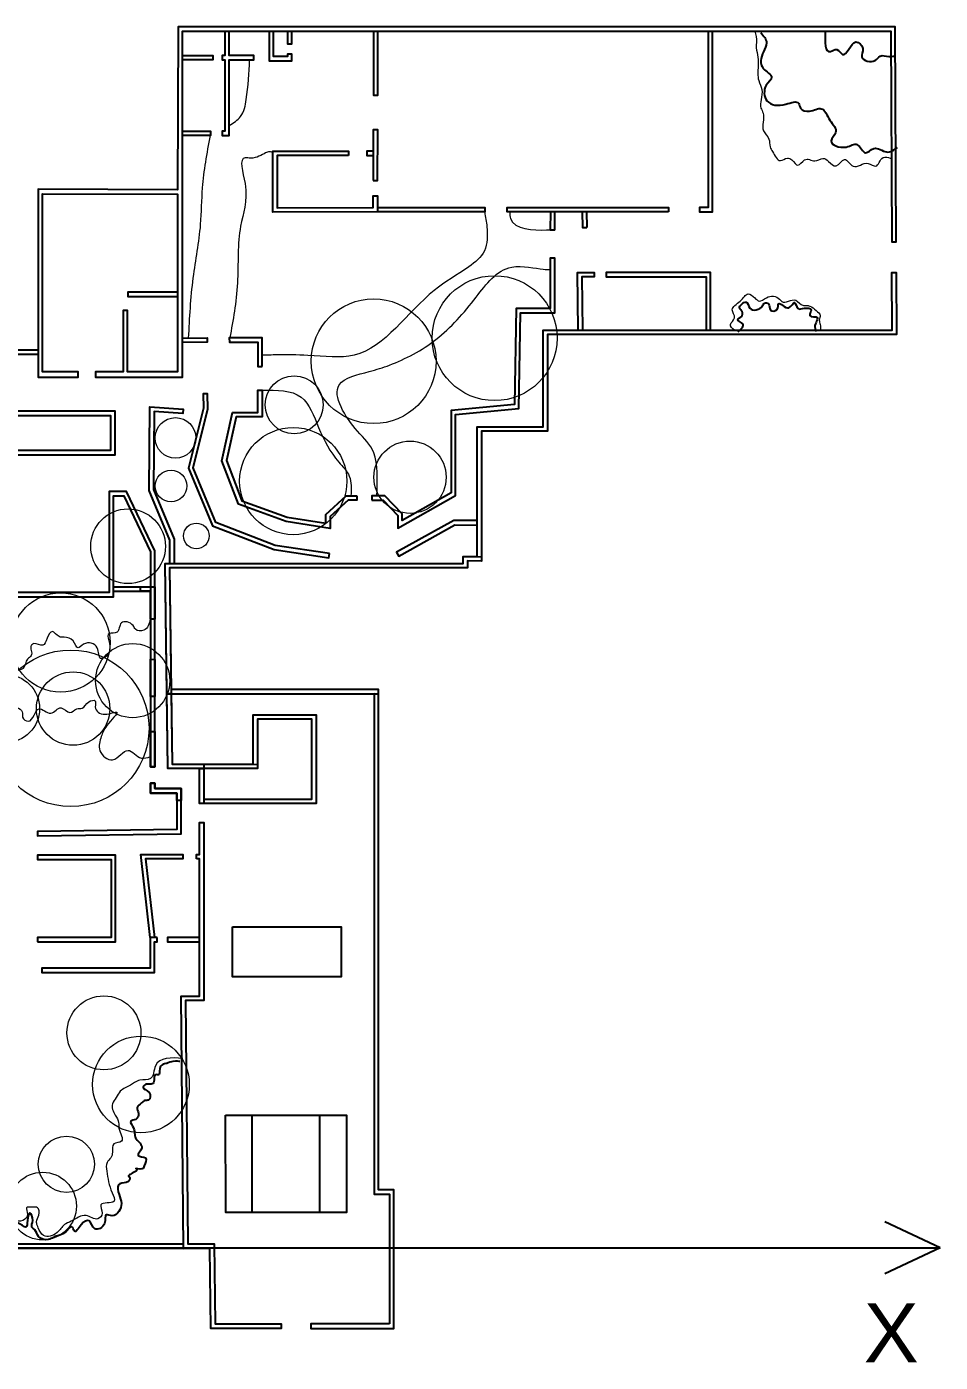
# Model space of a CAD drawing. Header units: millimetres. Extents: x -281379 to -134593, y -21540 to 62692.
# Drawn here: x -184797 to -134593, y -20565 to 52827 of the extents above; entities that cross this region are included whole.
import ezdxf

# ---------------------------------------------------------------- set-up
doc = ezdxf.new("R2010")
doc.units = ezdxf.units.MM
for name, color, linetype in [('archi 1', 7, 'Continuous'), ('rock', 7, 'Continuous'), ('坐标系', 7, 'Continuous')]:
    doc.layers.add(name, color=color, linetype=linetype)
doc.layers.add('plant', color=90, linetype='Continuous', lineweight=0)
doc.layers.add('road', color=50, linetype='Continuous', lineweight=0)
doc.styles.get("Standard").update_dxf_attribs({"font": 'arial.ttf'})

msp = doc.modelspace()

# ---------------------------------------------------------------- linework, layer by layer
at = {"layer": 'archi 1'}
for points in [[(-184172, 35051), (-184172, 34811), (-184172, 33571), (-181977, 33568), (-181977, 33858), (-183932, 33858), (-183932, 34811), (-183932, 43650), (-176504, 43616), (-176517, 33858), (-179250, 33858), (-179250, 37235), (-179490, 37235), (-179490, 33858), (-181014, 33858), (-181014, 33567), (-176236, 33560), (-176236, 43614), (-176236, 52587), (-137309, 52587), (-137259, 40999), (-137019, 40999), (-137070, 52827), (-176476, 52827), (-176504, 43856), (-184172, 43891), (-184172, 35051), (-191171, 35051)], [(-173915, 52587), (-173915, 51241), (-174059, 51241), (-174059, 51001), (-173915, 51001), (-173915, 47083), (-174063, 47083), (-174063, 46843), (-173675, 46843), (-173675, 51001), (-173149, 51001), (-172316, 51001), (-172316, 51241), (-173149, 51241), (-173675, 51241), (-173675, 52587)], [(-171478, 52587), (-171478, 50947), (-170230, 50947), (-170230, 51316), (-170470, 51316), (-170470, 51187), (-171238, 51187), (-171238, 52587)], [(-170470, 52587), (-170470, 51887), (-170230, 51887), (-170230, 52587)], [(-165739, 52587), (-165745, 49072), (-165505, 49072), (-165499, 52587)], [(-147344, 52587), (-147344, 42886), (-147824, 42886), (-147824, 42646), (-147104, 42646), (-147104, 52587)], [(-176236, 51241), (-174569, 51241), (-174569, 51001), (-176236, 51001)], [(-176236, 47083), (-174698, 47083), (-174698, 46843), (-176236, 46843)], [(-165751, 45985), (-166114, 45985), (-166114, 45745), (-165751, 45745)], [(-184172, 34811), (-191411, 34811), (-191411, 43010), (-198419, 42925), (-198351, 36551), (-192488, 36551), (-192488, 36311), (-198589, 36311), (-198661, 43163)], [(-165517, 42886), (-159629, 42886), (-159629, 42646), (-165517, 42646)], [(-156011, 42646), (-156024, 41658), (-155784, 41658)], [(-155784, 41655), (-155771, 42643)], [(-154266, 42646), (-154257, 41786), (-154017, 41786)], [(-154026, 42649), (-154017, 41789)], [(-175066, 12299), (-172352, 12299), (-172352, 15012), (-168894, 15012), (-168894, 10135), (-175306, 10135), (-175306, 12059), (-177046, 12059), (-177195, 23335), (-160821, 23332), (-160821, 23720), (-160039, 23707), (-160039, 30837), (-156422, 30837), (-156422, 36145), (-137238, 36145), (-137251, 39319), (-137011, 39319), (-136997, 35905), (-156182, 35905), (-156182, 30597), (-159799, 30597), (-159799, 23463), (-160581, 23476), (-160581, 23092), (-176952, 23095), (-176810, 12299), (-175066, 12299), (-175066, 10375), (-169134, 10375), (-169134, 14772), (-172112, 14772), (-172112, 12059), (-175066, 12059), (-175066, 10375), (-175066, 10135), (-175306, 10135), (-175306, 12059), (-175066, 12059)], [(-154497, 36145), (-154534, 39324), (-153610, 39324), (-153610, 39084), (-154292, 39084), (-154257, 36145)], [(-147215, 36145), (-147215, 39324), (-152960, 39324), (-152963, 39084), (-147455, 39084), (-147455, 36145)], [(-176517, 38249), (-179242, 38249), (-179242, 38009), (-176517, 38009)], [(-176236, 35720), (-174889, 35724), (-174887, 35484), (-176236, 35480)], [(-191751, 29299), (-179945, 29299), (-179945, 31708), (-186265, 31708)], [(-176925, 23335), (-176926, 24611), (-178071, 27345), (-178024, 31942), (-176198, 31804), (-176216, 31565), (-177786, 31684), (-177830, 27392), (-176686, 24659), (-176685, 23335)], [(-186505, 31468), (-180185, 31468), (-180185, 29539), (-191991, 29539)], [(-188926, 21491), (-180021, 21491), (-180021, 22125), (-180021, 27053), (-179460, 27053), (-177997, 23964), (-177997, 12165), (-177757, 12165), (-177997, 12165), (-177997, 14100), (-177757, 14100), (-177757, 12165), (-177757, 24017), (-179308, 27293), (-180261, 27293), (-180261, 22125), (-180261, 21731), (-188926, 21731)], [(-160039, 25685), (-161325, 25696), (-164471, 23944), (-164355, 23734), (-161263, 25456), (-160039, 25445)], [(-180021, 22048), (-177997, 22048), (-177757, 22048), (-177757, 20269), (-177997, 20269), (-177997, 21808), (-178538, 21808), (-178538, 22048), (-177997, 22048)], [(-180021, 21808), (-177997, 21808)], [(-177757, 14565), (-177757, 16016), (-177997, 16016), (-177997, 18064), (-177757, 18057), (-177757, 16016)], [(-176864, 16404), (-176860, 16164), (-165700, 16164), (-165460, 16156), (-165460, 16404), (-176864, 16404)], [(-164867, -18459), (-169178, -18459), (-169178, -18699), (-164627, -18699), (-164627, -11091), (-165460, -11091), (-165460, 16156), (-165700, 16164), (-165700, -11331), (-164867, -11331), (-164867, -18459)], [(-178014, 2787), (-178534, 7335), (-176209, 7335), (-176209, 7095), (-178265, 7095), (-177772, 2787)], [(-173488, 3371), (-167518, 3371), (-167518, 608), (-173485, 608), (-173488, 3371)], [(-175306, 2787), (-177052, 2787), (-177052, 2547), (-175306, 2547)], [(-173864, -6985), (-167225, -6985), (-167225, -12339), (-173861, -12339), (-173864, -6985)], [(-172424, -6985), (-172424, -12339)], [(-168715, -6985), (-168715, -12339)], [(-236725, -10297), (-236746, -14298), (-176174, -14303)], [(-236485, -10298), (-236505, -14058), (-176174, -14063)], [(-169178, -18459), (-169178, -18699)]]:
    msp.add_lwpolyline(points, dxfattribs=at)
for points in [[(-165754, 44375), (-165514, 44375), (-165509, 47168), (-165749, 47168)], [(-167114, 45745), (-171035, 45745), (-171035, 42874), (-165756, 42886), (-165755, 43540), (-165515, 43540), (-165517, 42646), (-171275, 42634), (-171275, 45985), (-167114, 45985)], [(-149527, 42646), (-158392, 42646), (-158392, 42886), (-149527, 42886)], [(-165833, 26803), (-165210, 26803), (-164405, 25963), (-164405, 25275), (-161229, 27063), (-161229, 31516), (-157760, 31844), (-157668, 37105), (-155784, 37105), (-155784, 40116), (-156024, 40116), (-156024, 37345), (-157904, 37345), (-157996, 32063), (-161469, 31734), (-161469, 27204), (-164165, 25686), (-164165, 26059), (-165108, 27043), (-165833, 27043)], [(-171854, 34147), (-171854, 35734), (-173668, 35728), (-173661, 35488), (-172094, 35493), (-172094, 34154)], [(-168166, 23881), (-171141, 24323), (-174401, 25589), (-175645, 28583), (-174841, 31837), (-174860, 32659), (-175099, 32654), (-175081, 31863), (-175897, 28564), (-174583, 25403), (-171203, 24090), (-168201, 23644)], [(-166660, 27043), (-166660, 26803), (-167141, 26803), (-168121, 25916), (-168121, 25262), (-170534, 25636), (-173165, 26585), (-174071, 28973), (-173480, 31634), (-172094, 31634), (-172094, 32860), (-171854, 32855), (-171854, 31394), (-173287, 31394), (-173822, 28991), (-172980, 26773), (-170475, 25869), (-168361, 25542), (-168361, 26022), (-167233, 27043)], [(-176860, 16164), (-176810, 12299), (-172352, 12299), (-172112, 12292), (-172112, 12059), (-175306, 12059), (-177046, 12059), (-177100, 16164), (-176860, 16164), (-177100, 16164), (-177195, 23335), (-160821, 23332), (-160821, 23720), (-160039, 23707), (-159799, 23703), (-159799, 23463), (-160581, 23476), (-160581, 23092), (-176952, 23095)], [(-177997, 11264), (-177997, 10718), (-176555, 10718), (-176555, 8716), (-184199, 8610), (-184199, 8370), (-176315, 8479), (-176315, 10958), (-177757, 10958), (-177757, 11264), (-177997, 11264), (-177757, 11264), (-177757, 10958), (-176315, 10958), (-176315, 10958), (-176315, 10299), (-176555, 10299), (-176555, 10718), (-177997, 10718)], [(-175473, 7095), (-175473, 7335), (-175306, 7335), (-175306, 9102), (-175066, 9102), (-175066, -692), (-176069, -692), (-175937, -14063), (-174492, -14063), (-174443, -18459), (-170810, -18459), (-170810, -18699), (-174680, -18699), (-174729, -14303), (-176174, -14303), (-176311, -452), (-175306, -452), (-175306, 7095)], [(-184200, 2538), (-179921, 2538), (-179921, 7307), (-184200, 7307), (-184200, 7067), (-180161, 7067), (-180161, 2778), (-184200, 2778)], [(-177626, 2787), (-178014, 2787), (-178014, 1101), (-183963, 1101), (-183963, 861), (-177774, 861), (-177774, 2547), (-177626, 2547)]]:
    msp.add_lwpolyline(points, close=True, dxfattribs=at)
at = {"layer": 'plant'}
for centre, radius in [((-159083, 35713), 3432), ((-165732, 34445), 3429), ((-170099, 32050), 1593), ((-176621, 30230), 1115), ((-170151, 27859), 2945), ((-163732, 28070), 1986), ((-176863, 27592), 869), ((-179225, 24277), 2054), ((-175476, 24844), 706), ((-182932, 18988), 2722), ((-182377, 14274), 4301), ((-178973, 16893), 2038), ((-185959, 15357), 1871), ((-182247, 15356), 2016), ((-180555, -2460), 2032), ((-178518, -5299), 2657), ((-182615, -9682), 1545), ((-183924, -11980), 1859)]:
    msp.add_circle(centre, radius, dxfattribs=at)
at = {"layer": 'road', "color": 40, "true_color": 0xf8d731}
for points in [[(-144801, 52587), (-144705, 52284), (-144705, 51660), (-144611, 51155), (-144600, 50657), (-144571, 49869), (-144401, 49378), (-144438, 48821), (-144446, 48356), (-144331, 48082), (-144308, 47105), (-144007, 46656), (-143949, 46228), (-143812, 45963), (-143378, 45471), (-142996, 45608), (-142750, 45513), (-142416, 45210), (-142052, 45507), (-141775, 45526), (-141485, 45448), (-141039, 45590), (-140736, 45427), (-140312, 45179), (-139859, 45532), (-139382, 45164), (-138554, 45316), (-138144, 45164), (-137733, 45637), (-137345, 45602), (-137278, 45560)], [(-173675, 47401), (-173040, 47898), (-172731, 48830), (-172545, 51001)], [(-158256, 42646), (-158210, 42282), (-156231, 41656), (-156024, 41658), (-155904, 41658)], [(-145901, 36145), (-146125, 36463), (-145906, 36821), (-146022, 37275), (-145588, 37751), (-145144, 38141), (-144786, 37922), (-144545, 37748), (-144152, 37937), (-143424, 37858), (-143298, 37728), (-142539, 37800), (-142119, 37508), (-141965, 37512), (-141762, 37478), (-141408, 37226), (-141190, 36968), (-141242, 36710), (-141188, 36458), (-141169, 36178), (-141164, 36145)], [(-171854, 32855), (-169720, 32468), (-168758, 30807), (-167645, 28898), (-167072, 28128), (-166977, 27043)]]:
    msp.add_spline(points, degree=3, dxfattribs=at)
for points, knots in [([(-175900, 35721), (-175843, 36822), (-175732, 38915), (-175188, 41637), (-175179, 44257), (-174887, 45853), (-174698, 46843)], [0, 0, 0, 0, 3334.312388, 6331.294927, 8360.485622, 11229.526831, 11229.526831, 11229.526831, 11229.526831]), ([(-171275, 45886), (-171349, 45946), (-171479, 46054), (-172278, 45526), (-173226, 45771), (-172463, 43545), (-173273, 41778), (-173096, 38591), (-173455, 36696), (-173638, 35728)], [0, 0, 0, 0, 1108.203415, 1971.859507, 2280.641761, 3719.496526, 6084.38999, 9237.649057, 12530.44659, 12530.44659, 12530.44659, 12530.44659]), ([(-159629, 42646), (-159588, 42376), (-159547, 42106), (-159505, 41836), (-159483, 41365), (-159440, 40457), (-160805, 39366), (-163394, 37948), (-165637, 34315), (-169003, 34797), (-171009, 34796), (-171602, 34780), (-171854, 34774)], [-191.826815, -191.826815, -191.826815, -191.826815, 0, 0, 0, 1333.998018, 2572.749249, 4888.463729, 10595.112602, 13156.943701, 14839.912104, 16084.248625, 16084.248625, 16084.248625, 16084.248625]), ([(-165559, 27043), (-165524, 27922), (-165462, 29499), (-166892, 30734), (-168500, 33300), (-166115, 33820), (-164339, 34367), (-162082, 35580), (-160247, 37706), (-158624, 39978), (-156569, 39484), (-156140, 39482), (-156024, 39481)], [0, 0, 0, 0, 1914.380686, 3430.256461, 6181.919878, 7986.705673, 9179.533548, 12109.907337, 15352.79048, 17929.994464, 19675.173193, 20317.9959, 20317.9959, 20317.9959, 20317.9959]), ([(-177997, 20269), (-178068, 20012), (-178186, 19587), (-178830, 19618), (-178966, 20072), (-179757, 20292), (-179665, 19429), (-180648, 19604), (-179888, 18553), (-180891, 17874), (-180773, 18881), (-181579, 19100), (-182023, 18512), (-182205, 19203), (-182654, 19292), (-183088, 19261), (-183396, 19784), (-183702, 19227), (-183862, 18668), (-184297, 19013), (-184700, 18767), (-184376, 18285), (-184888, 18059), (-184849, 17456), (-185514, 17439), (-185938, 17816), (-186520, 17645), (-187284, 17689), (-187538, 17039), (-188223, 16691), (-187782, 16025), (-187441, 15809), (-186940, 15664), (-187830, 14996), (-187288, 13734), (-186772, 14829), (-186093, 13894), (-185483, 14724), (-186006, 15630), (-184917, 15343), (-185104, 14838), (-184465, 14413), (-184281, 15766), (-183461, 14806), (-182944, 15666), (-182450, 14945), (-182109, 15404), (-181639, 15314), (-181513, 15749), (-180921, 15883), (-181145, 15276), (-180539, 14899), (-179485, 15392), (-180459, 14429), (-180708, 13825), (-180960, 12993), (-179979, 12199), (-179277, 13467), (-178612, 12493), (-178166, 12663), (-177997, 12719)], [0, 0, 0, 0, 708.368986, 1171.552301, 1411.330277, 2071.762284, 2639.452539, 3065.194632, 4067.612048, 4663.034673, 5262.008605, 6042.874263, 6400.002913, 6874.605528, 7410.890101, 7689.261006, 8149.080435, 8620.115836, 9074.316768, 9561.354727, 9734.876508, 10304.903456, 10578.321466, 11146.012506, 11682.324181, 12077.256069, 12794.914636, 13333.428375, 14204.848718, 14595.872324, 15337.162708, 15857.729632, 15915.898335, 16828.875941, 17655.355066, 18241.891519, 19000.308326, 19695.517057, 20358.505414, 21062.563047, 21357.345201, 21740.077649, 22639.74154, 23326.525961, 23968.207158, 24511.368167, 24947.422431, 25244.036576, 25751.400753, 26105.240404, 26436.223257, 27105.729181, 27758.952436, 28667.563731, 29350.209548, 30126.001707, 30983.396429, 31973.91334, 32822.613517, 33332.383111, 33332.383111, 33332.383111, 33332.383111]), ([(-176213, -3863), (-176861, -3826), (-177825, -3772), (-177815, -5137), (-178518, -4983), (-178858, -5183), (-179202, -5407), (-179650, -5567), (-179855, -6021), (-180205, -6409), (-179981, -6946), (-179705, -7346), (-179786, -7829), (-179298, -8509), (-180146, -8469), (-180064, -8986), (-180133, -9350), (-180478, -9592), (-180346, -10358), (-180280, -10921), (-179774, -11931), (-180980, -11686), (-180530, -12356), (-180954, -12865), (-181619, -12269), (-182197, -12794), (-182813, -12983), (-183074, -13544), (-183885, -13781), (-184117, -13283), (-184224, -13027), (-184294, -12771), (-184070, -12506), (-184120, -12003), (-184483, -12056), (-184924, -11998), (-184649, -12485), (-185164, -13016), (-186113, -12373), (-186706, -13244), (-187273, -13161), (-187646, -12752), (-188617, -13424), (-188560, -12550), (-189280, -12379), (-188810, -12042), (-188433, -12044), (-187895, -12074), (-187374, -11740), (-187330, -11274), (-187411, -10759), (-187835, -10979), (-188270, -10991), (-188031, -11539), (-188890, -11097), (-189079, -11565), (-189625, -11783), (-189554, -11287), (-190093, -11447), (-190153, -10753), (-190511, -11465), (-191089, -11277), (-191090, -10610), (-191497, -10886), (-192100, -10672), (-191858, -10006), (-192333, -10278), (-192357, -9697), (-193254, -9789), (-193789, -10983), (-195234, -9937), (-196914, -9281), (-198878, -8190), (-199694, -5702), (-202669, -5787), (-205421, -5266), (-206476, -2411), (-208834, -3543), (-209801, -5833), (-212818, -6690), (-214493, -9918), (-217829, -10120), (-220363, -11779), (-222660, -10861), (-224953, -10224), (-227089, -9436), (-228485, -10501), (-228954, -10253), (-229242, -10187), (-229679, -10158), (-230275, -9997), (-230828, -9452), (-231662, -9275), (-232504, -9294), (-233486, -9155), (-234397, -9520), (-235496, -9684), (-236127, -10125), (-236486, -10381)], [0, 0, 0, 0, 1559.467993, 2319.132842, 2903.668589, 3237.71959, 3494.605849, 4146.474072, 4554.160402, 4955.478167, 5610.295228, 6055.532275, 6362.029404, 7092.861229, 7541.155248, 7997.48065, 8319.738879, 8648.919651, 9125.805904, 10357.332321, 10830.725536, 11577.761444, 12046.498247, 12437.251057, 13111.851941, 13988.985719, 14402.741812, 14996.051267, 15763.157681, 16263.487837, 16417.84077, 16618.83731, 17003.878366, 17419.160606, 17701.71123, 18020.125623, 18375.540594, 18808.301925, 19807.300226, 20949.986795, 21116.326986, 21459.775156, 22486.310294, 22908.866688, 23466.366364, 23743.560064, 24196.127903, 24657.830221, 25343.87808, 25745.138999, 26086.099279, 26573.944413, 26847.848376, 27104.307357, 27689.904883, 28277.263657, 28607.979359, 28840.025723, 29280.731535, 29608.605001, 30116.347236, 30541.877172, 31091.056315, 31091.056377, 32015.495672, 32642.610153, 32883.848853, 33438.756151, 33661.580293, 34282.428808, 35785.234282, 37473.07505, 40365.416062, 41918.402715, 44587.523809, 48032.114466, 49839.129941, 51965.789989, 53720.580934, 57303.213075, 60300.526585, 63674.703282, 66548.705145, 68753.019347, 70558.390957, 73958.580655, 74756.955756, 75104.566897, 75453.944561, 75645.006933, 76419.352502, 77239.94251, 77895.382985, 78901.58824, 79787.589189, 80805.674277, 81781.485906, 83079.829235, 83079.829235, 83079.829235, 83079.829235])]:
    msp.add_open_spline(points, degree=3, knots=knots, dxfattribs=at)
at = {"layer": 'rock', "color": 34}
for points in [[(-144448, 52504), (-144144, 51941), (-144313, 51445), (-144324, 50532), (-143862, 50047), (-144155, 49607), (-144121, 48762), (-143072, 48570), (-142373, 48616), (-142272, 48345), (-141787, 48187), (-141133, 48322), (-140659, 47691), (-140343, 47004), (-140591, 46564), (-139768, 46215), (-139159, 46350), (-138697, 45899), (-138246, 46136), (-137547, 45944), (-136938, 46192)], [(-140919, 52573), (-140625, 51468), (-140276, 51570), (-139960, 51299), (-139227, 51987), (-138855, 51637), (-138900, 51153), (-138178, 50972), (-137897, 51209), (-137412, 51198), (-137118, 51209)], [(-145692, 36067), (-145448, 36496), (-145727, 36731), (-145537, 36891), (-145483, 37174), (-145621, 37352), (-145266, 37693), (-145062, 37365), (-144366, 37480), (-144251, 37640), (-144034, 37600), (-143928, 37258), (-143564, 37294), (-143480, 37604), (-142917, 37387), (-142607, 37671), (-142411, 37343), (-142057, 37360), (-141693, 37250), (-141764, 36957), (-141348, 36833), (-141423, 36581), (-141476, 36257), (-141396, 36075)]]:
    msp.add_spline(points, degree=3, dxfattribs=at)
msp.add_open_spline([(-176380, -4038), (-176386, -4032), (-176701, -3966), (-177055, -4140), (-177353, -4184), (-177543, -4412), (-177454, -4848), (-177647, -4744), (-177863, -4803), (-177695, -5300), (-178099, -5277), (-178298, -5287), (-178507, -5545), (-177952, -5634), (-177994, -6210), (-178327, -6151), (-178496, -6354), (-178839, -6530), (-178582, -6891), (-178729, -7265), (-179228, -7273), (-178868, -7697), (-178876, -8009), (-178778, -8408), (-178224, -8700), (-178924, -9294), (-178082, -9240), (-178335, -9692), (-178393, -10043), (-178920, -9868), (-178609, -9984), (-179028, -10192), (-179299, -10355), (-179091, -10296), (-179119, -10741), (-179889, -10699), (-179734, -11382), (-179477, -11889), (-179864, -12678), (-180565, -12333), (-180374, -13053), (-181151, -13456), (-181281, -12615), (-181841, -12937), (-182158, -13608), (-182289, -12960), (-182605, -13372), (-182873, -13567), (-183278, -13647), (-183649, -13902), (-184213, -13753), (-184259, -13315), (-184605, -13119), (-184377, -12778), (-184651, -12134), (-184766, -12757), (-184780, -13344), (-185299, -12719), (-185682, -13208), (-186172, -12799), (-186368, -13523), (-186860, -13129), (-187336, -13722), (-187556, -13014), (-188053, -13333), (-188533, -13521), (-188729, -13038), (-189156, -12955), (-189512, -12543), (-189389, -11975), (-188830, -11771), (-187644, -11659), (-188978, -11232), (-189474, -12331), (-189928, -11272), (-190567, -11556), (-191567, -12016), (-191049, -11187), (-191728, -11177), (-192286, -11328), (-192282, -10614), (-192979, -9893), (-193156, -10788), (-193624, -10781), (-194129, -10612), (-194737, -11660), (-194912, -10535), (-195243, -11071), (-195648, -11071), (-195585, -11549), (-196013, -11751), (-196405, -11536), (-196978, -12007), (-196304, -12439), (-197361, -12856), (-196394, -13040), (-196776, -13477), (-196939, -13804), (-196821, -13980), (-196758, -14061)], degree=3, knots=[0, 0, 0, 0, 566.706005, 928.698613, 1158.511384, 1437.361418, 1789.810587, 1909.256971, 1939.509999, 2445.350785, 2675.754245, 2932.040468, 3052.355369, 3503.934527, 3915.720965, 4115.997162, 4342.006799, 4689.604104, 5029.387932, 5393.643826, 5683.905088, 6078.908365, 6449.361623, 6700.623979, 7286.816258, 7753.086419, 8174.407847, 8615.418698, 8815.522349, 9165.785719, 9216.42042, 9598.879211, 9869.302023, 10867.358367, 11753.145463, 12271.331485, 12801.027659, 13310.965966, 14149.681054, 14482.008447, 14961.116695, 15576.210304, 16100.591899, 16590.940417, 17105.548, 17390.030107, 17722.587112, 18102.60251, 18526.520059, 18887.613352, 19447.106528, 19867.569774, 20085.797522, 20447.355094, 20894.704521, 21333.141904, 21711.779311, 22197.952261, 22694.790799, 23028.046479, 23591.701492, 23870.118605, 24506.831553, 24832.908113, 25418.504294, 25821.468673, 26145.854452, 26708.331815, 27032.716782, 27703.346, 27981.637483, 28913.073869, 29578.084128, 30485.288528, 31098.404941, 31819.586208, 32524.644931, 32979.253262, 33475.415693, 33931.566961, 34478.090584, 35224.756074, 35825.441297, 36280.2612, 36416.682041, 37415.302081, 37845.338808, 38314.418194, 38540.992703, 38912.311479, 39375.025009, 39609.765202, 40231.377595, 40585.973719, 41224.399122, 41683.252838, 42130.265665, 42452.623927, 42737.016973, 42737.016973, 42737.016973, 42737.016973], dxfattribs=at)
at = {"layer": '坐标系'}
for points in [[(-134593, -14280), (-137634, -12849)], [(-239197, -14280), (-134593, -14280)], [(-134593, -14280), (-137634, -15711)]]:
    msp.add_lwpolyline(points, dxfattribs=at)

# ---------------------------------------------------------------- texts
at = {"layer": '坐标系', "lineweight": 53}
msp.add_text('X', height=3240, dxfattribs=at).set_placement((-138799, -20565))

doc.saveas('drawing.dxf')
